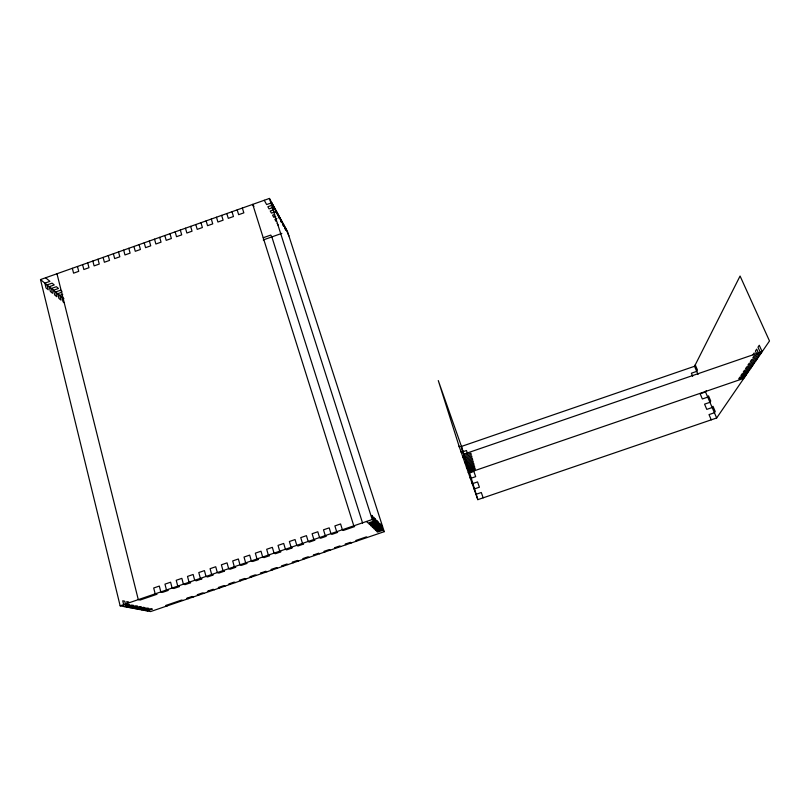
<?xml version="1.0" encoding="UTF-8"?>
<svg xmlns="http://www.w3.org/2000/svg" width="810" height="810" viewBox="0 0 810 810"><rect width="100%" height="100%" fill="white"/><g stroke="black" fill="none" stroke-linecap="round" stroke-linejoin="round"><path stroke-width="1.21" d="M460.576 446.735L694.534 366.282L740.077 276.028L769.5 340.98L716.658 417.99L477.829 499.659L459.047 446.108M711.251 419.843L709.013 414.599L714.42 412.756L715.23 411.531L712.982 406.286L712.182 407.531L706.786 409.374L704.568 404.16L709.955 402.317L710.745 401.051L708.507 395.837L707.727 397.123L702.351 398.966L700.144 393.792L705.51 391.949L706.279 390.643M752.925 354.81L754.171 352.937M40.5 279.582L269.436 198.44L287.439 231.397L384.234 531.674L150.599 611.56L120.153 605.84L40.5 279.582L63.919 298.748M271.958 205.284L267.857 206.732L269.052 208.879L274.155 207.077L276.828 213.911L275.319 209.213M273.284 209.932L270.246 211.005L271.421 213.111L276.473 211.329L279.116 218.082L277.617 213.425M274.6 214.488L272.585 215.207L273.74 217.272L275.744 216.564M61.681 292.288L57.733 293.686L58.907 298.404L60.983 300.095L59.818 295.387L62.765 294.344M276.888 218.619L274.894 219.328L276.028 221.363M263.22 237.745L270.773 235.082L271.846 236.905L362.596 523.078M263.25 239.942L281.87 233.361M463.31 451.605L466.459 450.522L467.562 453.64M463.857 454.167L762.159 351.672L759.274 345.252L757.978 347.207L760.843 353.595L754.11 355.904L752.844 357.797L759.537 355.499M464.667 456.789L471.238 454.531L470.873 453.215L464.262 455.483L461.558 447.616L461.973 448.973M465.061 458.075L471.592 455.827L471.946 457.113L465.446 459.341M758.251 357.372L751.589 359.66L750.354 361.503L756.975 359.235M755.72 361.068L749.139 363.325L747.924 365.128L754.474 362.88M466.216 461.842L472.645 459.634L472.301 458.379L465.831 460.606L462.378 450.309L462.793 451.626M466.59 463.077L472.989 460.88L473.324 462.105L466.965 464.292L463.988 455.503L464.373 456.759M753.239 364.682L746.729 366.91L745.544 368.671L752.024 366.454M467.34 465.497L473.658 463.32L473.992 464.525L467.704 466.681M750.819 368.206L744.38 370.413L743.226 372.144L749.625 369.947M748.45 371.658L742.081 373.845L740.947 375.536L747.286 373.359M468.423 469.02L474.64 466.894L474.316 465.72L468.069 467.856L464.758 458.014M468.777 470.175L474.964 468.058L475.278 469.203L469.132 471.319M746.131 375.04L739.834 377.197L738.73 378.847L744.987 376.701M743.863 378.351L469.476 472.443L466.256 462.875L466.621 464.059M120.153 605.84L372.215 519.514L384.234 531.674M124.153 606.589L129.721 604.675L125.783 603.906M128.162 607.338L133.68 605.455L131.716 605.07L126.168 606.963L124.75 601.202L122.735 600.797L123.869 605.424M130.147 607.713L135.635 605.829L137.568 606.214L132.101 608.077M134.035 608.442L139.482 606.579L141.375 606.953L135.958 608.806M137.862 609.16L143.248 607.318L145.111 607.682L139.745 609.515M141.608 609.869L146.944 608.047L148.777 608.401L143.461 610.213M145.294 610.558L150.579 608.755L152.371 609.1L147.106 610.902M128.729 602.002L126.755 601.607L127.322 603.896M167.417 605.809L165.787 605.465L181.531 600.078L183.09 600.453M188.315 598.661L186.786 598.286L192.041 596.484L193.549 596.869M198.784 595.087L197.296 594.692L202.551 592.89L204.009 593.295M209.253 591.503L207.805 591.097L213.07 589.295L214.488 589.71M219.723 587.918L218.325 587.493L223.59 585.701L224.967 586.136M230.212 584.334L228.855 583.899L234.12 582.096L235.457 582.542M240.702 580.75L239.395 580.294L244.66 578.492L245.946 578.958M251.201 577.165L249.936 576.69L255.211 574.887L256.446 575.363M261.701 573.571L260.486 573.085L265.771 571.273L266.956 571.769M272.221 569.977L271.046 569.471L276.332 567.658L277.476 568.174M282.741 566.382L281.617 565.856L286.902 564.043L287.995 564.58M293.26 562.778L292.187 562.241L297.483 560.429L298.536 560.976M303.801 559.173L302.778 558.616L308.063 556.814L309.066 557.371M314.341 555.569L313.359 555.002L318.664 553.189L319.616 553.767M324.891 551.964L323.959 551.377L329.265 549.565L330.176 550.162M335.451 548.35L334.56 547.752L339.866 545.94L340.737 546.547M346.012 544.745L345.171 544.117L350.487 542.305L351.297 542.933M356.592 541.131L355.792 540.493L366.424 536.858L367.173 537.506M64.405 302.869L63.048 301.766L61.874 297.078M45.613 277.769L49.916 281.343L44.854 283.146L46.038 287.975L48.225 289.757L47.041 284.938L52.093 283.156L54.24 284.938L49.218 286.72L50.402 291.519L52.559 293.26L51.374 288.481L56.376 286.71L58.492 288.471L53.511 290.233L54.695 294.992L56.811 296.703L55.637 291.964L60.588 290.213L61.975 291.367M366.495 521.468L368.135 523.047L373.795 521.113L371.972 515.403L374.595 521.913L368.955 523.847L369.775 524.637L375.384 522.713L373.572 517.063L376.164 523.503L370.575 525.417L371.375 526.186L376.933 524.283L375.131 518.683L377.693 525.062L372.175 526.956L372.954 527.705L378.452 525.832L376.67 520.283L379.201 526.591L373.734 528.464L374.503 529.203L379.951 527.34L378.179 521.842L380.69 528.09L375.263 529.942L376.022 530.672L381.419 528.819L379.657 523.371L382.138 529.558L376.761 531.39L377.511 532.109L382.857 530.277L381.115 524.88L382.502 526.328M253.945 206.449L252.72 204.363L353.798 525.822L354.658 526.571L343.298 530.469L342.377 529.73L340.585 523.959L334.884 525.913L336.666 531.684L337.618 532.413L331.938 534.357L330.966 533.638L329.194 527.867L323.494 529.811L325.266 535.592L326.258 536.301L320.588 538.245L319.565 537.546L317.803 531.765L312.113 533.719L313.865 539.5L314.918 540.179L309.248 542.123L308.164 541.444L306.433 535.663L300.743 537.617L302.474 543.399L303.578 544.067L297.918 546.001L296.784 545.343L295.063 539.561L289.383 541.505L291.094 547.297L292.248 547.945L286.588 549.879L285.404 549.241L283.702 543.449L278.033 545.393L279.723 551.185L280.928 551.823L275.279 553.756L274.033 553.139L272.352 547.337L266.682 549.281L268.353 555.083L269.619 555.69L263.969 557.624L262.673 557.027L261.012 551.225L255.342 553.169L257.003 558.971L258.319 559.568L252.669 561.502L251.323 560.915L249.682 555.113L244.023 557.047L245.653 562.859L247.03 563.436L241.38 565.36L239.983 564.803L238.363 558.991L232.703 560.935L234.313 566.737L235.74 567.294L230.101 569.228L228.653 568.681L227.043 562.869L221.383 564.803L222.983 570.615L224.461 571.161L218.832 573.085L217.323 572.559L215.733 566.747L210.084 568.681L211.663 574.492L213.202 575.019L207.562 576.943L206.003 576.437L204.434 570.615L198.794 572.548L200.353 578.37L201.943 578.866L196.314 580.8L194.694 580.304L193.144 574.482L187.505 576.416L189.044 582.238L190.684 582.724L185.065 584.648L183.394 584.172L181.865 578.35L176.226 580.284L177.755 586.106L179.445 586.572L173.826 588.495L172.105 588.04L170.596 582.208L164.967 584.142L166.465 589.974L168.207 590.419L162.597 592.343L160.826 591.908L159.327 586.076L153.697 587.999L155.186 593.841L156.988 594.267L140.16 600.028L138.287 599.623L56.983 273.74M264.252 200.283L266.642 204.565L271.796 202.743L274.499 209.658L272.98 204.92M277.152 223.378L278.275 225.372M288.886 235.912L285.353 227.59M758.595 353.373L756.692 349.14L755.426 351.054L756.834 354.213M695.243 364.875L697.44 369.998L696.711 371.385L691.375 373.218L692.682 376.296M694.534 366.282L698.028 374.453M705.51 391.949L716.658 417.99M483.165 497.826L481.292 492.51L475.966 494.333L475.703 493.482M284.28 225.625L285.748 230.182L283.196 223.631M282.103 221.626L283.581 226.223L280.989 219.601M279.875 217.556L281.364 222.193L278.751 215.5M269.436 198.44L372.215 519.514M459.381 447.15L438.271 380.558L461.609 446.857L477.829 499.659M462.712 456.526L463.026 457.528M460.88 451.312L461.204 452.334M466.398 467.005L466.702 467.967M464.555 461.761L464.859 462.743M470.104 477.556L470.387 478.467L475.683 476.644L473.83 471.39L468.544 473.212L468.251 472.27M473.83 488.157L474.103 489.027L479.419 487.205L477.546 481.92L472.24 483.742L471.967 482.851M242.352 208.038L243.85 212.848L238.656 214.68L237.178 209.881M463.188 452.932L463.593 454.228M465.517 460.465L465.892 461.68M466.985 465.224L467.34 466.388M231.994 211.714L233.472 216.523L228.288 218.356L226.82 213.546M221.646 215.379L223.104 220.188L217.92 222.031L216.472 217.212M211.299 219.044L212.746 223.864L207.562 225.696L206.125 220.877M200.961 222.709L202.389 227.529L197.215 229.362L195.797 224.542M190.633 226.375L192.041 231.194L186.877 233.027L185.47 228.207M180.306 230.03L181.703 234.859L176.54 236.692L175.152 231.862M169.989 233.685L171.376 238.515L166.212 240.347L164.835 235.518M159.681 237.34L161.048 242.17L155.885 244.002L154.528 239.173M149.374 240.995L150.731 245.825L145.577 247.657L144.231 242.818M139.087 244.64L140.424 249.48L135.27 251.302L133.944 246.463M128.8 248.285L130.116 253.135L124.973 254.958L123.657 250.108M118.513 251.93L119.819 256.78L114.676 258.603L113.38 253.753M108.246 255.575L109.532 260.425L104.389 262.248L103.103 257.398M97.98 259.21L99.255 264.07L94.112 265.882L92.846 261.033M87.713 262.855L88.978 267.705L83.845 269.527L82.59 264.667M77.466 266.48L78.712 271.34L73.578 273.162L72.343 268.302"/></g></svg>
